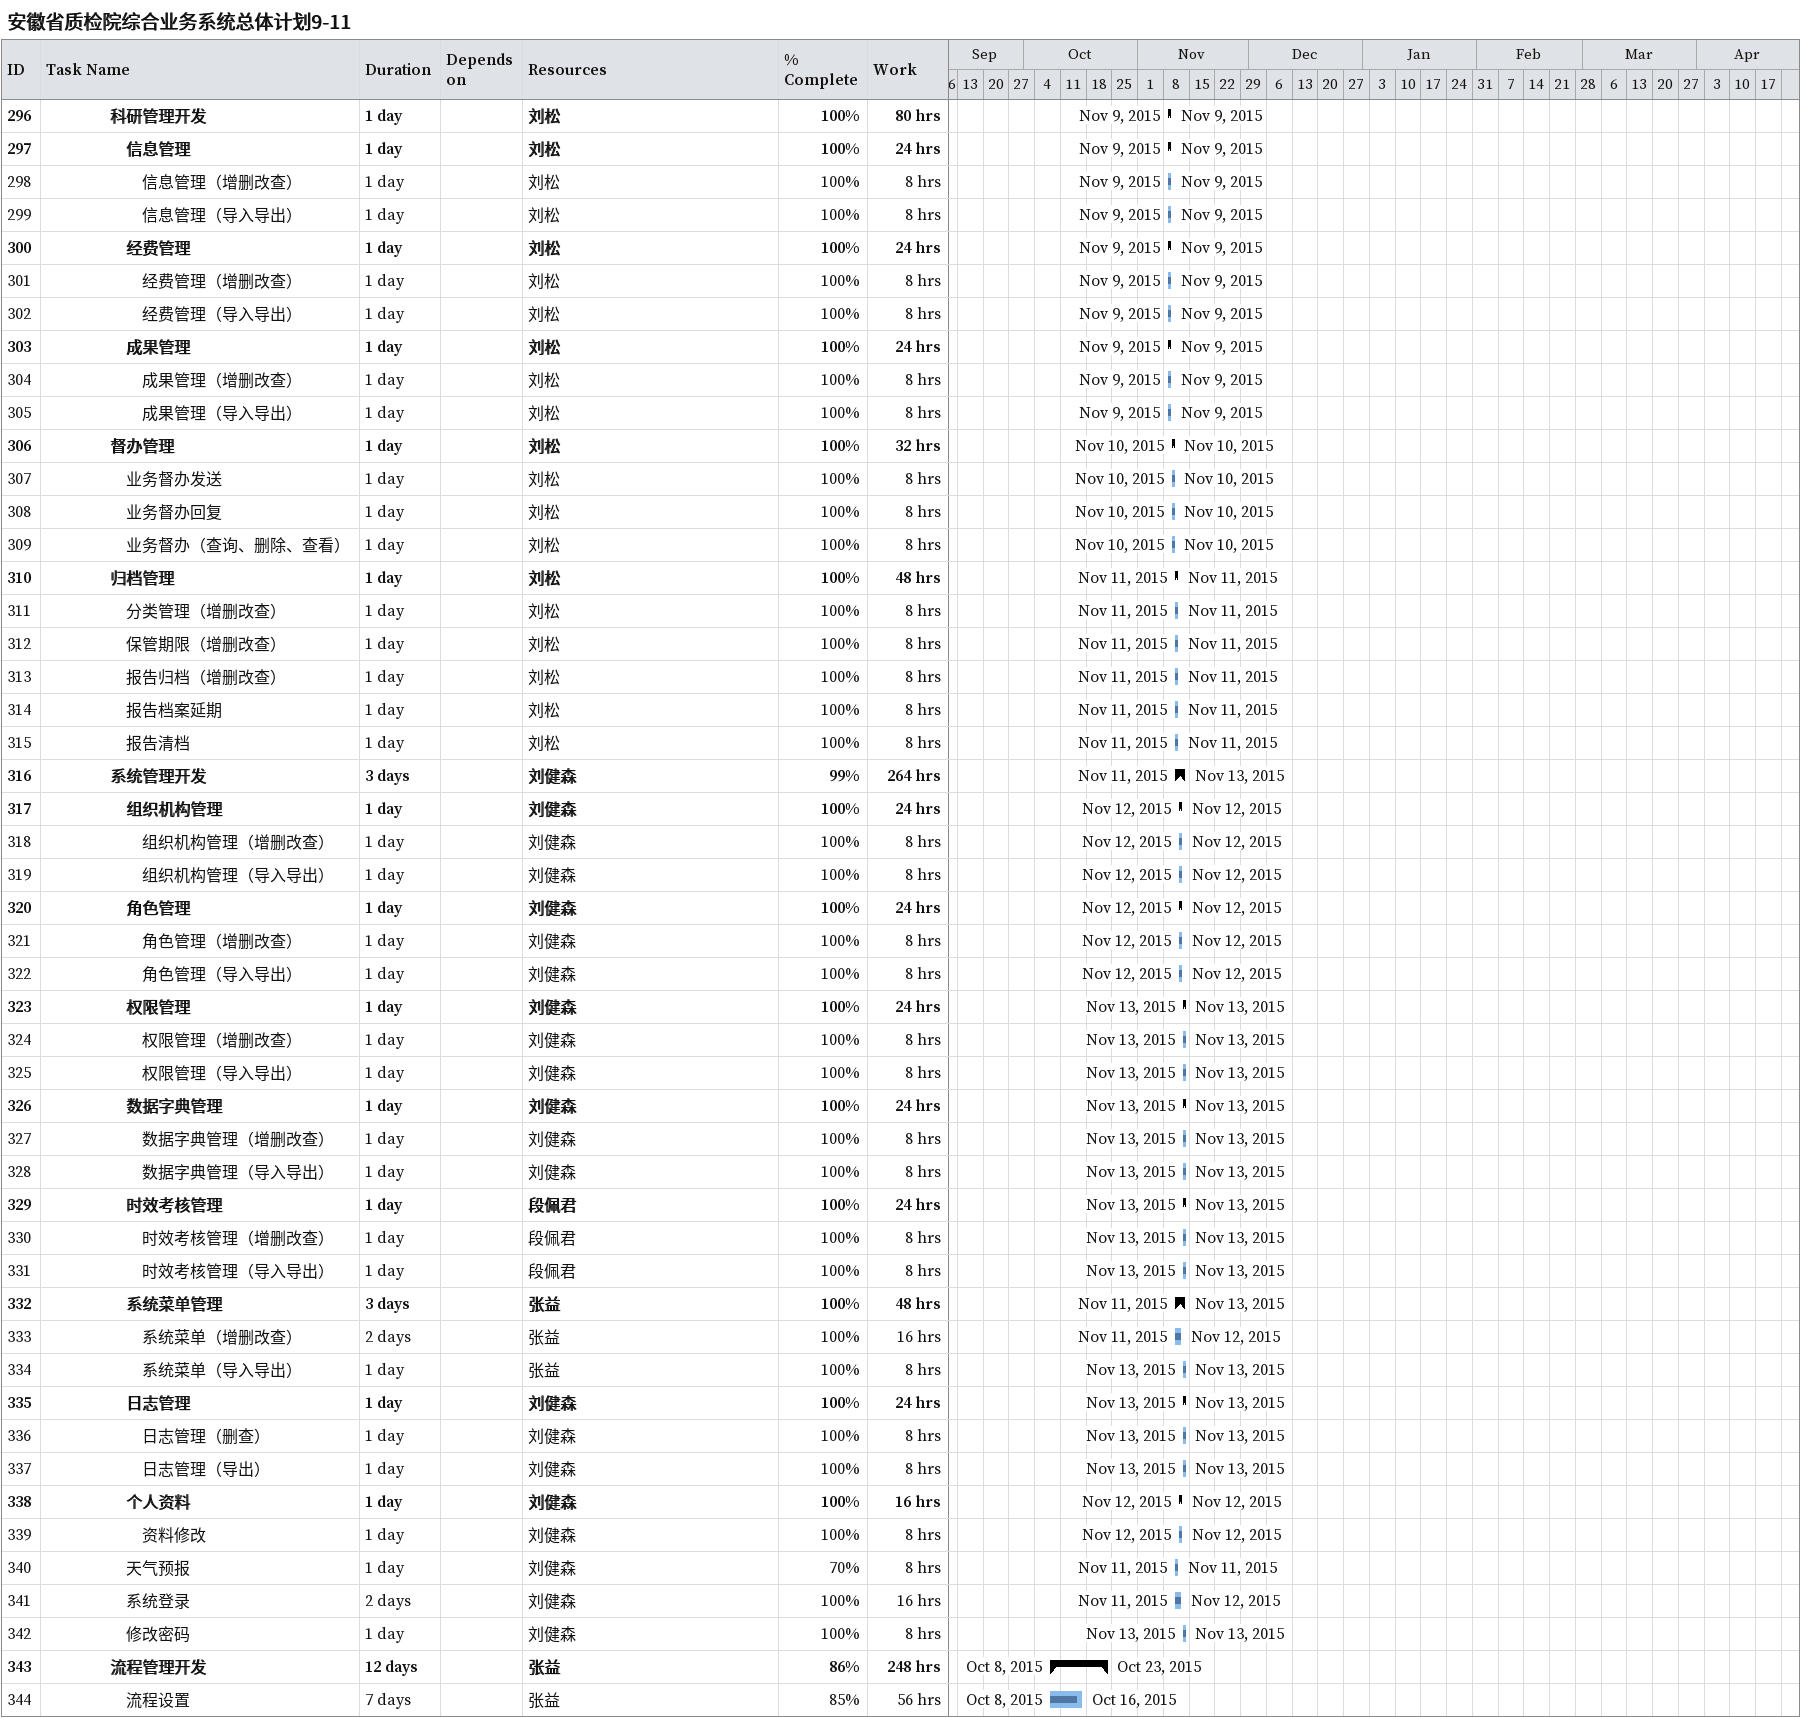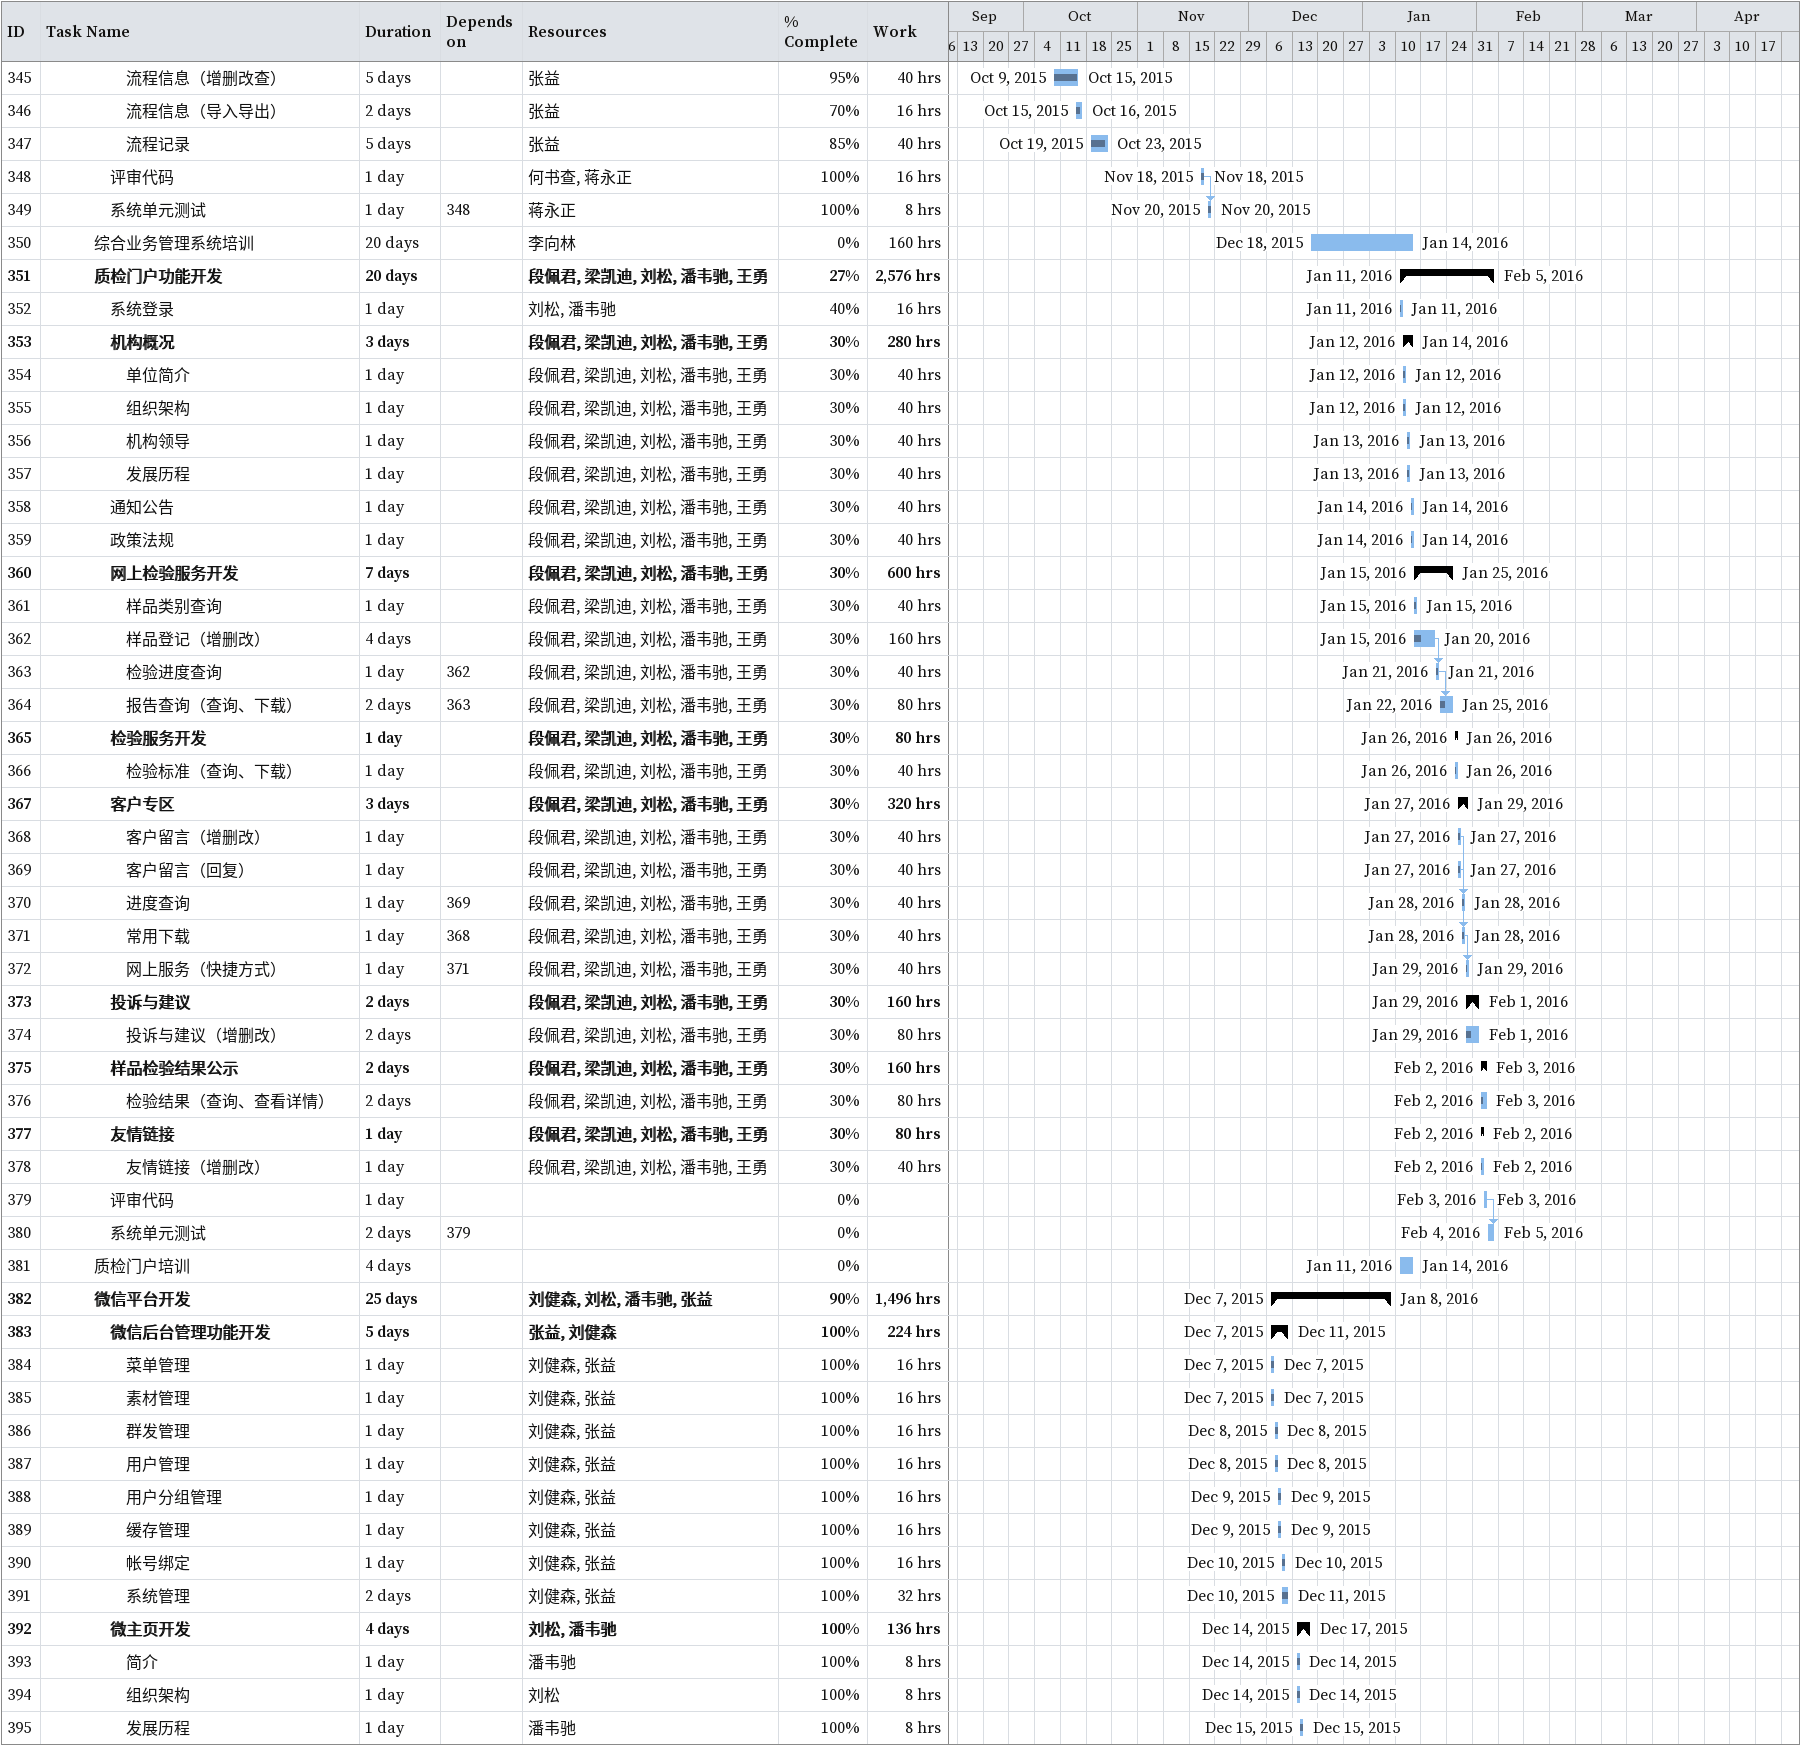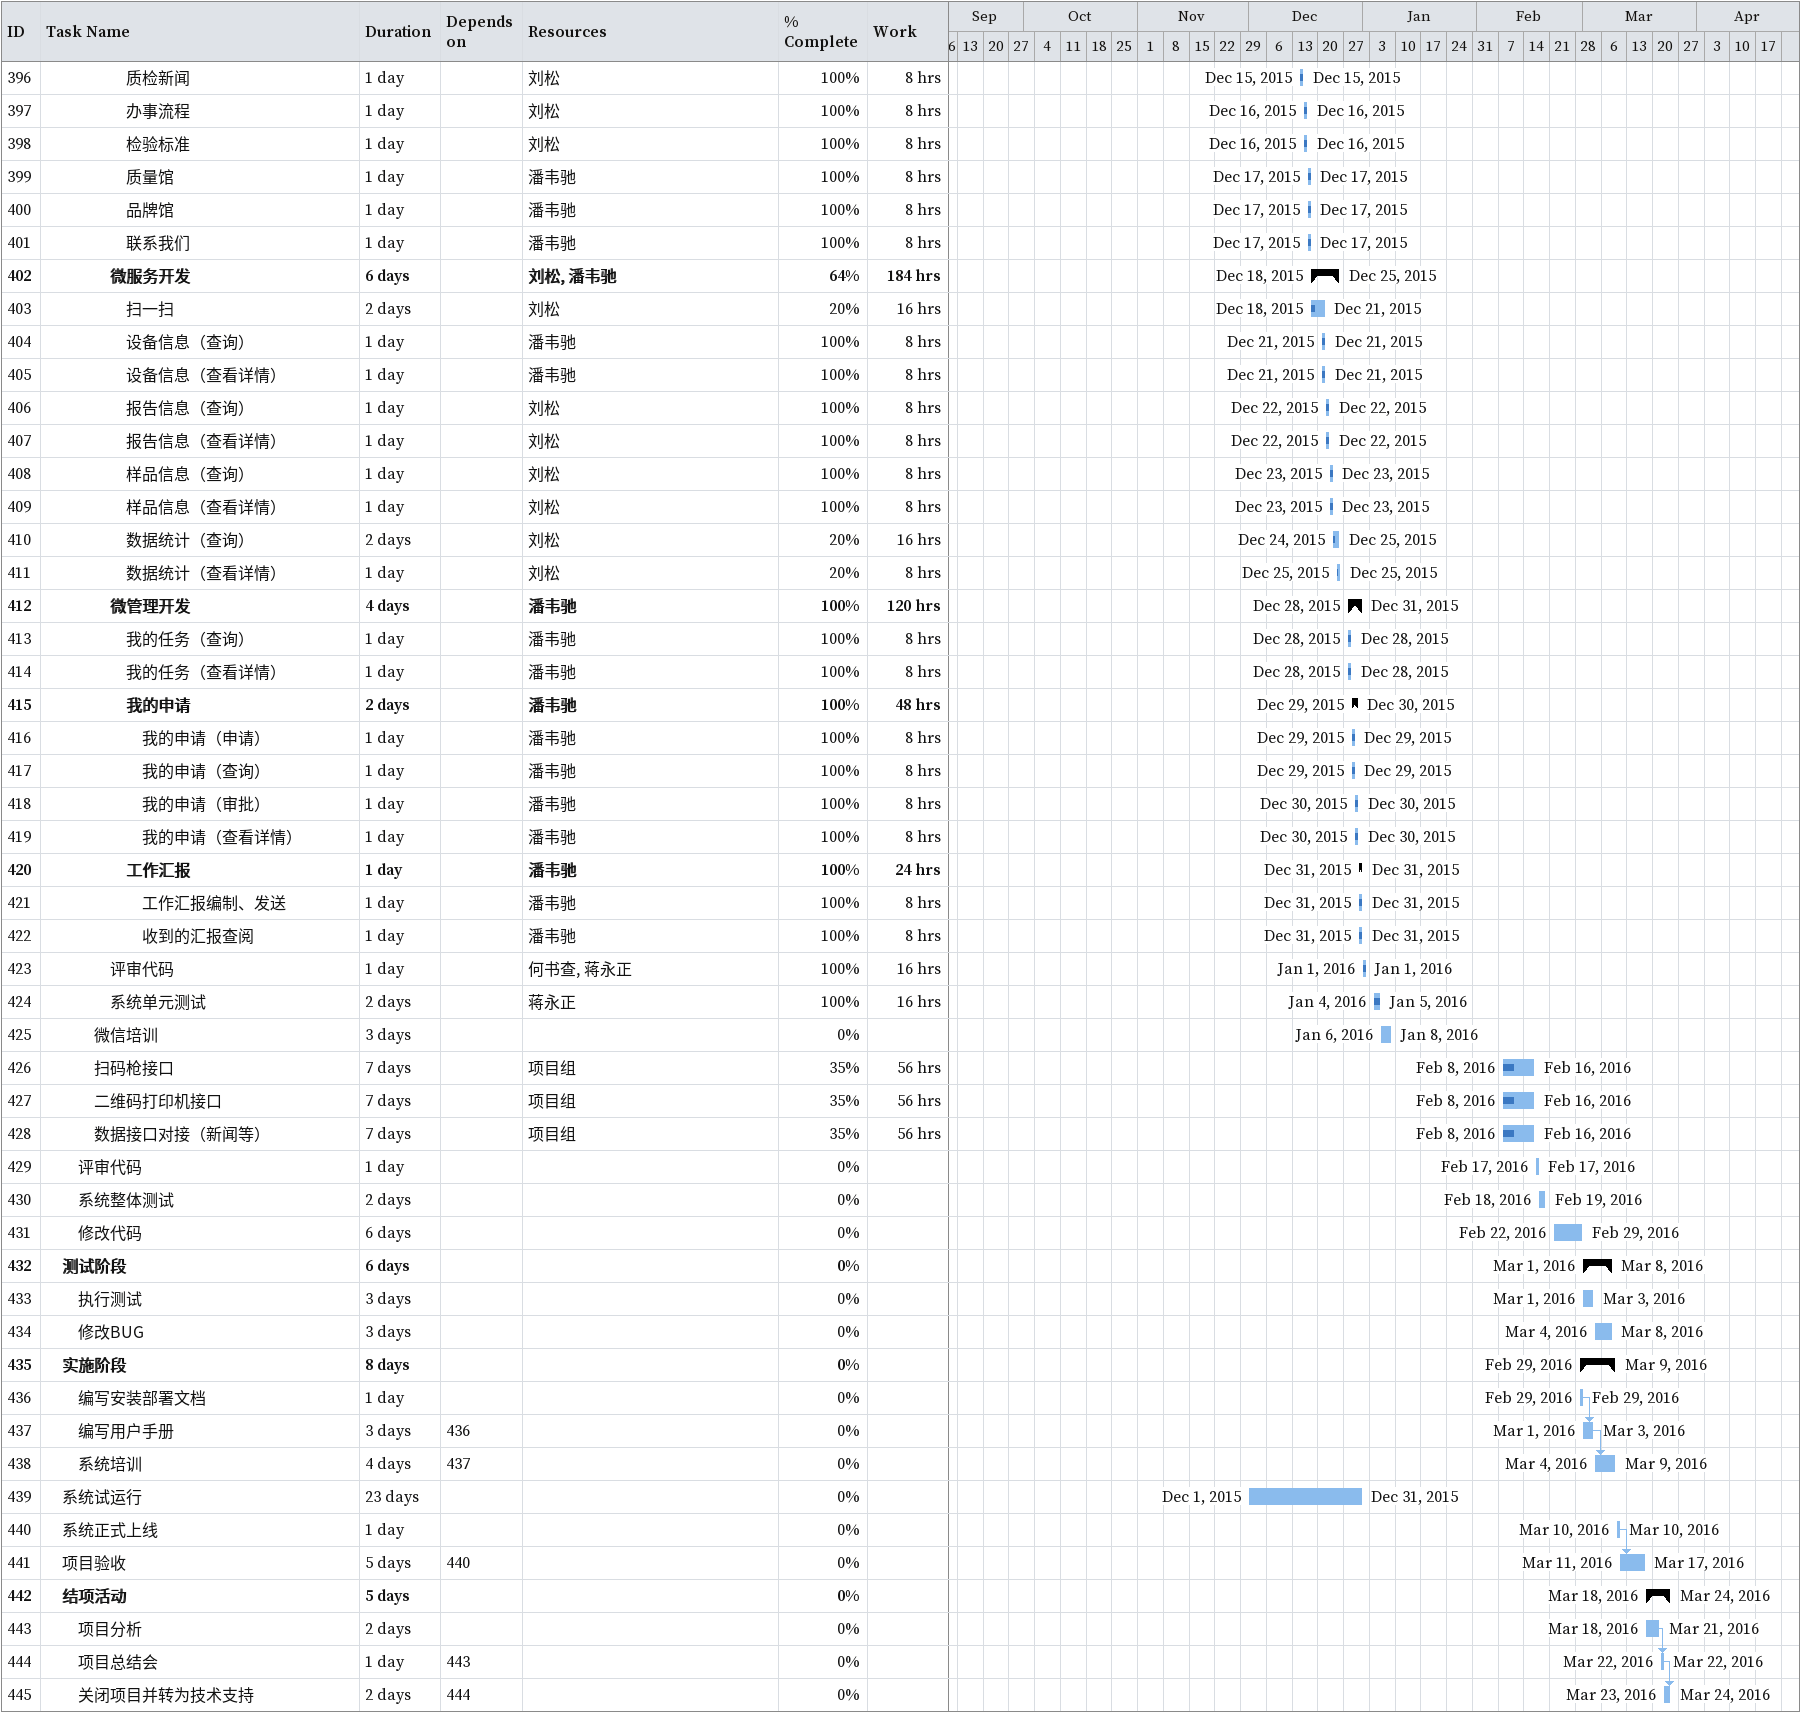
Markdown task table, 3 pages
安徽省质检院综合业务系统总体计划9-11

| ID | Level | Task | Duration | Start | Finish | Predecessors | Resources | % complete | Work (h) |
|---|---|---|---|---|---|---|---|---|---|
| 296 | 5 | **科研管理开发** | 1d | 2015-11-09 | 2015-11-09 |  | 刘松 | 100 | 80 |
| 297 | 6 | **信息管理** | 1d | 2015-11-09 | 2015-11-09 |  | 刘松 | 100 | 24 |
| 298 | 7 | 信息管理（增删改查） | 1d | 2015-11-09 | 2015-11-09 |  | 刘松 | 100 | 8 |
| 299 | 7 | 信息管理（导入导出） | 1d | 2015-11-09 | 2015-11-09 |  | 刘松 | 100 | 8 |
| 300 | 6 | **经费管理** | 1d | 2015-11-09 | 2015-11-09 |  | 刘松 | 100 | 24 |
| 301 | 7 | 经费管理（增删改查） | 1d | 2015-11-09 | 2015-11-09 |  | 刘松 | 100 | 8 |
| 302 | 7 | 经费管理（导入导出） | 1d | 2015-11-09 | 2015-11-09 |  | 刘松 | 100 | 8 |
| 303 | 6 | **成果管理** | 1d | 2015-11-09 | 2015-11-09 |  | 刘松 | 100 | 24 |
| 304 | 7 | 成果管理（增删改查） | 1d | 2015-11-09 | 2015-11-09 |  | 刘松 | 100 | 8 |
| 305 | 7 | 成果管理（导入导出） | 1d | 2015-11-09 | 2015-11-09 |  | 刘松 | 100 | 8 |
| 306 | 5 | **督办管理** | 1d | 2015-11-10 | 2015-11-10 |  | 刘松 | 100 | 32 |
| 307 | 6 | 业务督办发送 | 1d | 2015-11-10 | 2015-11-10 |  | 刘松 | 100 | 8 |
| 308 | 6 | 业务督办回复 | 1d | 2015-11-10 | 2015-11-10 |  | 刘松 | 100 | 8 |
| 309 | 6 | 业务督办（查询、删除、查看） | 1d | 2015-11-10 | 2015-11-10 |  | 刘松 | 100 | 8 |
| 310 | 5 | **归档管理** | 1d | 2015-11-11 | 2015-11-11 |  | 刘松 | 100 | 48 |
| 311 | 6 | 分类管理（增删改查） | 1d | 2015-11-11 | 2015-11-11 |  | 刘松 | 100 | 8 |
| 312 | 6 | 保管期限（增删改查） | 1d | 2015-11-11 | 2015-11-11 |  | 刘松 | 100 | 8 |
| 313 | 6 | 报告归档（增删改查） | 1d | 2015-11-11 | 2015-11-11 |  | 刘松 | 100 | 8 |
| 314 | 6 | 报告档案延期 | 1d | 2015-11-11 | 2015-11-11 |  | 刘松 | 100 | 8 |
| 315 | 6 | 报告清档 | 1d | 2015-11-11 | 2015-11-11 |  | 刘松 | 100 | 8 |
| 316 | 5 | **系统管理开发** | 3d | 2015-11-11 | 2015-11-13 |  | 刘健森 | 99 | 264 |
| 317 | 6 | **组织机构管理** | 1d | 2015-11-12 | 2015-11-12 |  | 刘健森 | 100 | 24 |
| 318 | 7 | 组织机构管理（增删改查） | 1d | 2015-11-12 | 2015-11-12 |  | 刘健森 | 100 | 8 |
| 319 | 7 | 组织机构管理（导入导出） | 1d | 2015-11-12 | 2015-11-12 |  | 刘健森 | 100 | 8 |
| 320 | 6 | **角色管理** | 1d | 2015-11-12 | 2015-11-12 |  | 刘健森 | 100 | 24 |
| 321 | 7 | 角色管理（增删改查） | 1d | 2015-11-12 | 2015-11-12 |  | 刘健森 | 100 | 8 |
| 322 | 7 | 角色管理（导入导出） | 1d | 2015-11-12 | 2015-11-12 |  | 刘健森 | 100 | 8 |
| 323 | 6 | **权限管理** | 1d | 2015-11-13 | 2015-11-13 |  | 刘健森 | 100 | 24 |
| 324 | 7 | 权限管理（增删改查） | 1d | 2015-11-13 | 2015-11-13 |  | 刘健森 | 100 | 8 |
| 325 | 7 | 权限管理（导入导出） | 1d | 2015-11-13 | 2015-11-13 |  | 刘健森 | 100 | 8 |
| 326 | 6 | **数据字典管理** | 1d | 2015-11-13 | 2015-11-13 |  | 刘健森 | 100 | 24 |
| 327 | 7 | 数据字典管理（增删改查） | 1d | 2015-11-13 | 2015-11-13 |  | 刘健森 | 100 | 8 |
| 328 | 7 | 数据字典管理（导入导出） | 1d | 2015-11-13 | 2015-11-13 |  | 刘健森 | 100 | 8 |
| 329 | 6 | **时效考核管理** | 1d | 2015-11-13 | 2015-11-13 |  | 段佩君 | 100 | 24 |
| 330 | 7 | 时效考核管理（增删改查） | 1d | 2015-11-13 | 2015-11-13 |  | 段佩君 | 100 | 8 |
| 331 | 7 | 时效考核管理（导入导出） | 1d | 2015-11-13 | 2015-11-13 |  | 段佩君 | 100 | 8 |
| 332 | 6 | **系统菜单管理** | 3d | 2015-11-11 | 2015-11-13 |  | 张益 | 100 | 48 |
| 333 | 7 | 系统菜单（增删改查） | 2d | 2015-11-11 | 2015-11-12 |  | 张益 | 100 | 16 |
| 334 | 7 | 系统菜单（导入导出） | 1d | 2015-11-13 | 2015-11-13 |  | 张益 | 100 | 8 |
| 335 | 6 | **日志管理** | 1d | 2015-11-13 | 2015-11-13 |  | 刘健森 | 100 | 24 |
| 336 | 7 | 日志管理（删查） | 1d | 2015-11-13 | 2015-11-13 |  | 刘健森 | 100 | 8 |
| 337 | 7 | 日志管理（导出） | 1d | 2015-11-13 | 2015-11-13 |  | 刘健森 | 100 | 8 |
| 338 | 6 | **个人资料** | 1d | 2015-11-12 | 2015-11-12 |  | 刘健森 | 100 | 16 |
| 339 | 7 | 资料修改 | 1d | 2015-11-12 | 2015-11-12 |  | 刘健森 | 100 | 8 |
| 340 | 6 | 天气预报 | 1d | 2015-11-11 | 2015-11-11 |  | 刘健森 | 70 | 8 |
| 341 | 6 | 系统登录 | 2d | 2015-11-11 | 2015-11-12 |  | 刘健森 | 100 | 16 |
| 342 | 6 | 修改密码 | 1d | 2015-11-13 | 2015-11-13 |  | 刘健森 | 100 | 8 |
| 343 | 5 | **流程管理开发** | 12d | 2015-10-08 | 2015-10-23 |  | 张益 | 86 | 248 |
| 344 | 6 | 流程设置 | 7d | 2015-10-08 | 2015-10-16 |  | 张益 | 85 | 56 |
| 345 | 6 | 流程信息（增删改查） | 5d | 2015-10-09 | 2015-10-15 |  | 张益 | 95 | 40 |
| 346 | 6 | 流程信息（导入导出） | 2d | 2015-10-15 | 2015-10-16 |  | 张益 | 70 | 16 |
| 347 | 6 | 流程记录 | 5d | 2015-10-19 | 2015-10-23 |  | 张益 | 85 | 40 |
| 348 | 5 | 评审代码 | 1d | 2015-11-18 | 2015-11-18 |  | 何书查, 蒋永正 | 100 | 16 |
| 349 | 5 | 系统单元测试 | 1d | 2015-11-20 | 2015-11-20 | 348 | 蒋永正 | 100 | 8 |
| 350 | 4 | 综合业务管理系统培训 | 20d | 2015-12-18 | 2016-01-14 |  | 李向林 | 0 | 160 |
| 351 | 4 | **质检门户功能开发** | 20d | 2016-01-11 | 2016-02-05 |  | 段佩君, 梁凯迪, 刘松, 潘韦驰, 王勇 | 27 | 2576 |
| 352 | 5 | 系统登录 | 1d | 2016-01-11 | 2016-01-11 |  | 刘松, 潘韦驰 | 40 | 16 |
| 353 | 5 | **机构概况** | 3d | 2016-01-12 | 2016-01-14 |  | 段佩君, 梁凯迪, 刘松, 潘韦驰, 王勇 | 30 | 280 |
| 354 | 6 | 单位简介 | 1d | 2016-01-12 | 2016-01-12 |  | 段佩君, 梁凯迪, 刘松, 潘韦驰, 王勇 | 30 | 40 |
| 355 | 6 | 组织架构 | 1d | 2016-01-12 | 2016-01-12 |  | 段佩君, 梁凯迪, 刘松, 潘韦驰, 王勇 | 30 | 40 |
| 356 | 6 | 机构领导 | 1d | 2016-01-13 | 2016-01-13 |  | 段佩君, 梁凯迪, 刘松, 潘韦驰, 王勇 | 30 | 40 |
| 357 | 6 | 发展历程 | 1d | 2016-01-13 | 2016-01-13 |  | 段佩君, 梁凯迪, 刘松, 潘韦驰, 王勇 | 30 | 40 |
| 358 | 5 | 通知公告 | 1d | 2016-01-14 | 2016-01-14 |  | 段佩君, 梁凯迪, 刘松, 潘韦驰, 王勇 | 30 | 40 |
| 359 | 5 | 政策法规 | 1d | 2016-01-14 | 2016-01-14 |  | 段佩君, 梁凯迪, 刘松, 潘韦驰, 王勇 | 30 | 40 |
| 360 | 5 | **网上检验服务开发** | 7d | 2016-01-15 | 2016-01-25 |  | 段佩君, 梁凯迪, 刘松, 潘韦驰, 王勇 | 30 | 600 |
| 361 | 6 | 样品类别查询 | 1d | 2016-01-15 | 2016-01-15 |  | 段佩君, 梁凯迪, 刘松, 潘韦驰, 王勇 | 30 | 40 |
| 362 | 6 | 样品登记（增删改） | 4d | 2016-01-15 | 2016-01-20 |  | 段佩君, 梁凯迪, 刘松, 潘韦驰, 王勇 | 30 | 160 |
| 363 | 6 | 检验进度查询 | 1d | 2016-01-21 | 2016-01-21 | 362 | 段佩君, 梁凯迪, 刘松, 潘韦驰, 王勇 | 30 | 40 |
| 364 | 6 | 报告查询（查询、下载） | 2d | 2016-01-22 | 2016-01-25 | 363 | 段佩君, 梁凯迪, 刘松, 潘韦驰, 王勇 | 30 | 80 |
| 365 | 5 | **检验服务开发** | 1d | 2016-01-26 | 2016-01-26 |  | 段佩君, 梁凯迪, 刘松, 潘韦驰, 王勇 | 30 | 80 |
| 366 | 6 | 检验标准（查询、下载） | 1d | 2016-01-26 | 2016-01-26 |  | 段佩君, 梁凯迪, 刘松, 潘韦驰, 王勇 | 30 | 40 |
| 367 | 5 | **客户专区** | 3d | 2016-01-27 | 2016-01-29 |  | 段佩君, 梁凯迪, 刘松, 潘韦驰, 王勇 | 30 | 320 |
| 368 | 6 | 客户留言（增删改） | 1d | 2016-01-27 | 2016-01-27 |  | 段佩君, 梁凯迪, 刘松, 潘韦驰, 王勇 | 30 | 40 |
| 369 | 6 | 客户留言（回复） | 1d | 2016-01-27 | 2016-01-27 |  | 段佩君, 梁凯迪, 刘松, 潘韦驰, 王勇 | 30 | 40 |
| 370 | 6 | 进度查询 | 1d | 2016-01-28 | 2016-01-28 | 369 | 段佩君, 梁凯迪, 刘松, 潘韦驰, 王勇 | 30 | 40 |
| 371 | 6 | 常用下载 | 1d | 2016-01-28 | 2016-01-28 | 368 | 段佩君, 梁凯迪, 刘松, 潘韦驰, 王勇 | 30 | 40 |
| 372 | 6 | 网上服务（快捷方式） | 1d | 2016-01-29 | 2016-01-29 | 371 | 段佩君, 梁凯迪, 刘松, 潘韦驰, 王勇 | 30 | 40 |
| 373 | 5 | **投诉与建议** | 2d | 2016-01-29 | 2016-02-01 |  | 段佩君, 梁凯迪, 刘松, 潘韦驰, 王勇 | 30 | 160 |
| 374 | 6 | 投诉与建议（增删改） | 2d | 2016-01-29 | 2016-02-01 |  | 段佩君, 梁凯迪, 刘松, 潘韦驰, 王勇 | 30 | 80 |
| 375 | 5 | **样品检验结果公示** | 2d | 2016-02-02 | 2016-02-03 |  | 段佩君, 梁凯迪, 刘松, 潘韦驰, 王勇 | 30 | 160 |
| 376 | 6 | 检验结果（查询、查看详情） | 2d | 2016-02-02 | 2016-02-03 |  | 段佩君, 梁凯迪, 刘松, 潘韦驰, 王勇 | 30 | 80 |
| 377 | 5 | **友情链接** | 1d | 2016-02-02 | 2016-02-02 |  | 段佩君, 梁凯迪, 刘松, 潘韦驰, 王勇 | 30 | 80 |
| 378 | 6 | 友情链接（增删改） | 1d | 2016-02-02 | 2016-02-02 |  | 段佩君, 梁凯迪, 刘松, 潘韦驰, 王勇 | 30 | 40 |
| 379 | 5 | 评审代码 | 1d | 2016-02-03 | 2016-02-03 |  |  | 0 |  |
| 380 | 5 | 系统单元测试 | 2d | 2016-02-04 | 2016-02-05 | 379 |  | 0 |  |
| 381 | 4 | 质检门户培训 | 4d | 2016-01-11 | 2016-01-14 |  |  | 0 |  |
| 382 | 4 | **微信平台开发** | 25d | 2015-12-07 | 2016-01-08 |  | 刘健森, 刘松, 潘韦驰, 张益 | 90 | 1496 |
| 383 | 5 | **微信后台管理功能开发** | 5d | 2015-12-07 | 2015-12-11 |  | 张益, 刘健森 | 100 | 224 |
| 384 | 6 | 菜单管理 | 1d | 2015-12-07 | 2015-12-07 |  | 刘健森, 张益 | 100 | 16 |
| 385 | 6 | 素材管理 | 1d | 2015-12-07 | 2015-12-07 |  | 刘健森, 张益 | 100 | 16 |
| 386 | 6 | 群发管理 | 1d | 2015-12-08 | 2015-12-08 |  | 刘健森, 张益 | 100 | 16 |
| 387 | 6 | 用户管理 | 1d | 2015-12-08 | 2015-12-08 |  | 刘健森, 张益 | 100 | 16 |
| 388 | 6 | 用户分组管理 | 1d | 2015-12-09 | 2015-12-09 |  | 刘健森, 张益 | 100 | 16 |
| 389 | 6 | 缓存管理 | 1d | 2015-12-09 | 2015-12-09 |  | 刘健森, 张益 | 100 | 16 |
| 390 | 6 | 帐号绑定 | 1d | 2015-12-10 | 2015-12-10 |  | 刘健森, 张益 | 100 | 16 |
| 391 | 6 | 系统管理 | 2d | 2015-12-10 | 2015-12-11 |  | 刘健森, 张益 | 100 | 32 |
| 392 | 5 | **微主页开发** | 4d | 2015-12-14 | 2015-12-17 |  | 刘松, 潘韦驰 | 100 | 136 |
| 393 | 6 | 简介 | 1d | 2015-12-14 | 2015-12-14 |  | 潘韦驰 | 100 | 8 |
| 394 | 6 | 组织架构 | 1d | 2015-12-14 | 2015-12-14 |  | 刘松 | 100 | 8 |
| 395 | 6 | 发展历程 | 1d | 2015-12-15 | 2015-12-15 |  | 潘韦驰 | 100 | 8 |
| 396 | 6 | 质检新闻 | 1d | 2015-12-15 | 2015-12-15 |  | 刘松 | 100 | 8 |
| 397 | 6 | 办事流程 | 1d | 2015-12-16 | 2015-12-16 |  | 刘松 | 100 | 8 |
| 398 | 6 | 检验标准 | 1d | 2015-12-16 | 2015-12-16 |  | 刘松 | 100 | 8 |
| 399 | 6 | 质量馆 | 1d | 2015-12-17 | 2015-12-17 |  | 潘韦驰 | 100 | 8 |
| 400 | 6 | 品牌馆 | 1d | 2015-12-17 | 2015-12-17 |  | 潘韦驰 | 100 | 8 |
| 401 | 6 | 联系我们 | 1d | 2015-12-17 | 2015-12-17 |  | 潘韦驰 | 100 | 8 |
| 402 | 5 | **微服务开发** | 6d | 2015-12-18 | 2015-12-25 |  | 刘松, 潘韦驰 | 64 | 184 |
| 403 | 6 | 扫一扫 | 2d | 2015-12-18 | 2015-12-21 |  | 刘松 | 20 | 16 |
| 404 | 6 | 设备信息（查询） | 1d | 2015-12-21 | 2015-12-21 |  | 潘韦驰 | 100 | 8 |
| 405 | 6 | 设备信息（查看详情） | 1d | 2015-12-21 | 2015-12-21 |  | 潘韦驰 | 100 | 8 |
| 406 | 6 | 报告信息（查询） | 1d | 2015-12-22 | 2015-12-22 |  | 刘松 | 100 | 8 |
| 407 | 6 | 报告信息（查看详情） | 1d | 2015-12-22 | 2015-12-22 |  | 刘松 | 100 | 8 |
| 408 | 6 | 样品信息（查询） | 1d | 2015-12-23 | 2015-12-23 |  | 刘松 | 100 | 8 |
| 409 | 6 | 样品信息（查看详情） | 1d | 2015-12-23 | 2015-12-23 |  | 刘松 | 100 | 8 |
| 410 | 6 | 数据统计（查询） | 2d | 2015-12-24 | 2015-12-25 |  | 刘松 | 20 | 16 |
| 411 | 6 | 数据统计（查看详情） | 1d | 2015-12-25 | 2015-12-25 |  | 刘松 | 20 | 8 |
| 412 | 5 | **微管理开发** | 4d | 2015-12-28 | 2015-12-31 |  | 潘韦驰 | 100 | 120 |
| 413 | 6 | 我的任务（查询） | 1d | 2015-12-28 | 2015-12-28 |  | 潘韦驰 | 100 | 8 |
| 414 | 6 | 我的任务（查看详情） | 1d | 2015-12-28 | 2015-12-28 |  | 潘韦驰 | 100 | 8 |
| 415 | 6 | **我的申请** | 2d | 2015-12-29 | 2015-12-30 |  | 潘韦驰 | 100 | 48 |
| 416 | 7 | 我的申请（申请） | 1d | 2015-12-29 | 2015-12-29 |  | 潘韦驰 | 100 | 8 |
| 417 | 7 | 我的申请（查询） | 1d | 2015-12-29 | 2015-12-29 |  | 潘韦驰 | 100 | 8 |
| 418 | 7 | 我的申请（审批） | 1d | 2015-12-30 | 2015-12-30 |  | 潘韦驰 | 100 | 8 |
| 419 | 7 | 我的申请（查看详情） | 1d | 2015-12-30 | 2015-12-30 |  | 潘韦驰 | 100 | 8 |
| 420 | 6 | **工作汇报** | 1d | 2015-12-31 | 2015-12-31 |  | 潘韦驰 | 100 | 24 |
| 421 | 7 | 工作汇报编制、发送 | 1d | 2015-12-31 | 2015-12-31 |  | 潘韦驰 | 100 | 8 |
| 422 | 7 | 收到的汇报查阅 | 1d | 2015-12-31 | 2015-12-31 |  | 潘韦驰 | 100 | 8 |
| 423 | 5 | 评审代码 | 1d | 2016-01-01 | 2016-01-01 |  | 何书查, 蒋永正 | 100 | 16 |
| 424 | 5 | 系统单元测试 | 2d | 2016-01-04 | 2016-01-05 |  | 蒋永正 | 100 | 16 |
| 425 | 4 | 微信培训 | 3d | 2016-01-06 | 2016-01-08 |  |  | 0 |  |
| 426 | 4 | 扫码枪接口 | 7d | 2016-02-08 | 2016-02-16 |  | 项目组 | 35 | 56 |
| 427 | 4 | 二维码打印机接口 | 7d | 2016-02-08 | 2016-02-16 |  | 项目组 | 35 | 56 |
| 428 | 4 | 数据接口对接（新闻等） | 7d | 2016-02-08 | 2016-02-16 |  | 项目组 | 35 | 56 |
| 429 | 3 | 评审代码 | 1d | 2016-02-17 | 2016-02-17 |  |  | 0 |  |
| 430 | 3 | 系统整体测试 | 2d | 2016-02-18 | 2016-02-19 |  |  | 0 |  |
| 431 | 3 | 修改代码 | 6d | 2016-02-22 | 2016-02-29 |  |  | 0 |  |
| 432 | 2 | **测试阶段** | 6d | 2016-03-01 | 2016-03-08 |  |  | 0 |  |
| 433 | 3 | 执行测试 | 3d | 2016-03-01 | 2016-03-03 |  |  | 0 |  |
| 434 | 3 | 修改BUG | 3d | 2016-03-04 | 2016-03-08 |  |  | 0 |  |
| 435 | 2 | **实施阶段** | 8d | 2016-02-29 | 2016-03-09 |  |  | 0 |  |
| 436 | 3 | 编写安装部署文档 | 1d | 2016-02-29 | 2016-02-29 |  |  | 0 |  |
| 437 | 3 | 编写用户手册 | 3d | 2016-03-01 | 2016-03-03 | 436 |  | 0 |  |
| 438 | 3 | 系统培训 | 4d | 2016-03-04 | 2016-03-09 | 437 |  | 0 |  |
| 439 | 2 | 系统试运行 | 23d | 2015-12-01 | 2015-12-31 |  |  | 0 |  |
| 440 | 2 | 系统正式上线 | 1d | 2016-03-10 | 2016-03-10 |  |  | 0 |  |
| 441 | 2 | 项目验收 | 5d | 2016-03-11 | 2016-03-17 | 440 |  | 0 |  |
| 442 | 2 | **结项活动** | 5d | 2016-03-18 | 2016-03-24 |  |  | 0 |  |
| 443 | 3 | 项目分析 | 2d | 2016-03-18 | 2016-03-21 |  |  | 0 |  |
| 444 | 3 | 项目总结会 | 1d | 2016-03-22 | 2016-03-22 | 443 |  | 0 |  |
| 445 | 3 | 关闭项目并转为技术支持 | 2d | 2016-03-23 | 2016-03-24 | 444 |  | 0 |  |
